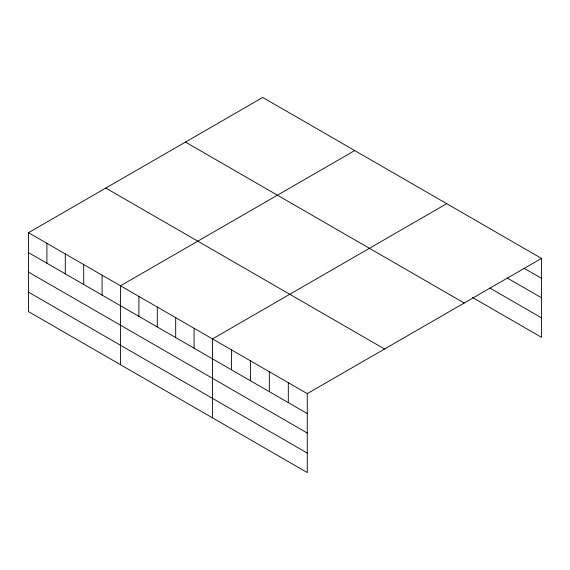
<?xml version="1.0" encoding="UTF-8"?>
<svg xmlns="http://www.w3.org/2000/svg" width="570" height="570" viewBox="0 0 570 570"><rect width="100%" height="100%" fill="white"/><g stroke="black" fill="none" stroke-linecap="round" stroke-linejoin="round"><path stroke-width="0.85" d="M28.5 232.688L307.259 393.635L307.259 472.544L28.5 311.605L28.5 232.688L262.741 97.456L541.5 258.395L541.5 337.312L472.501 297.476M354.732 150.565L120.491 285.798L120.491 364.714M446.723 203.675L212.482 338.915L212.482 417.824M307.259 393.635L541.5 258.395M524.058 268.249L541.5 278.317M507.378 278.089L541.5 297.782M489.944 288.071L541.5 317.839M185.442 142.08L464.201 303.026M105.799 188.064L384.558 349.004M28.5 252.61L307.259 413.556M28.5 272.082L307.259 433.022M28.5 292.139L307.259 453.079M288.306 382.691L288.306 402.612M269.353 371.747L269.353 391.668M250.394 360.803L250.394 380.724M231.441 349.859L231.441 369.78M194.085 328.291L194.085 348.213M175.688 317.668L175.688 337.59M157.284 307.045L157.284 326.966M138.888 296.421L138.888 316.343M102.094 275.182L102.094 295.103M83.697 264.558L83.697 284.48M65.294 253.935L65.294 273.857M46.897 243.312L46.897 263.233"/></g></svg>
